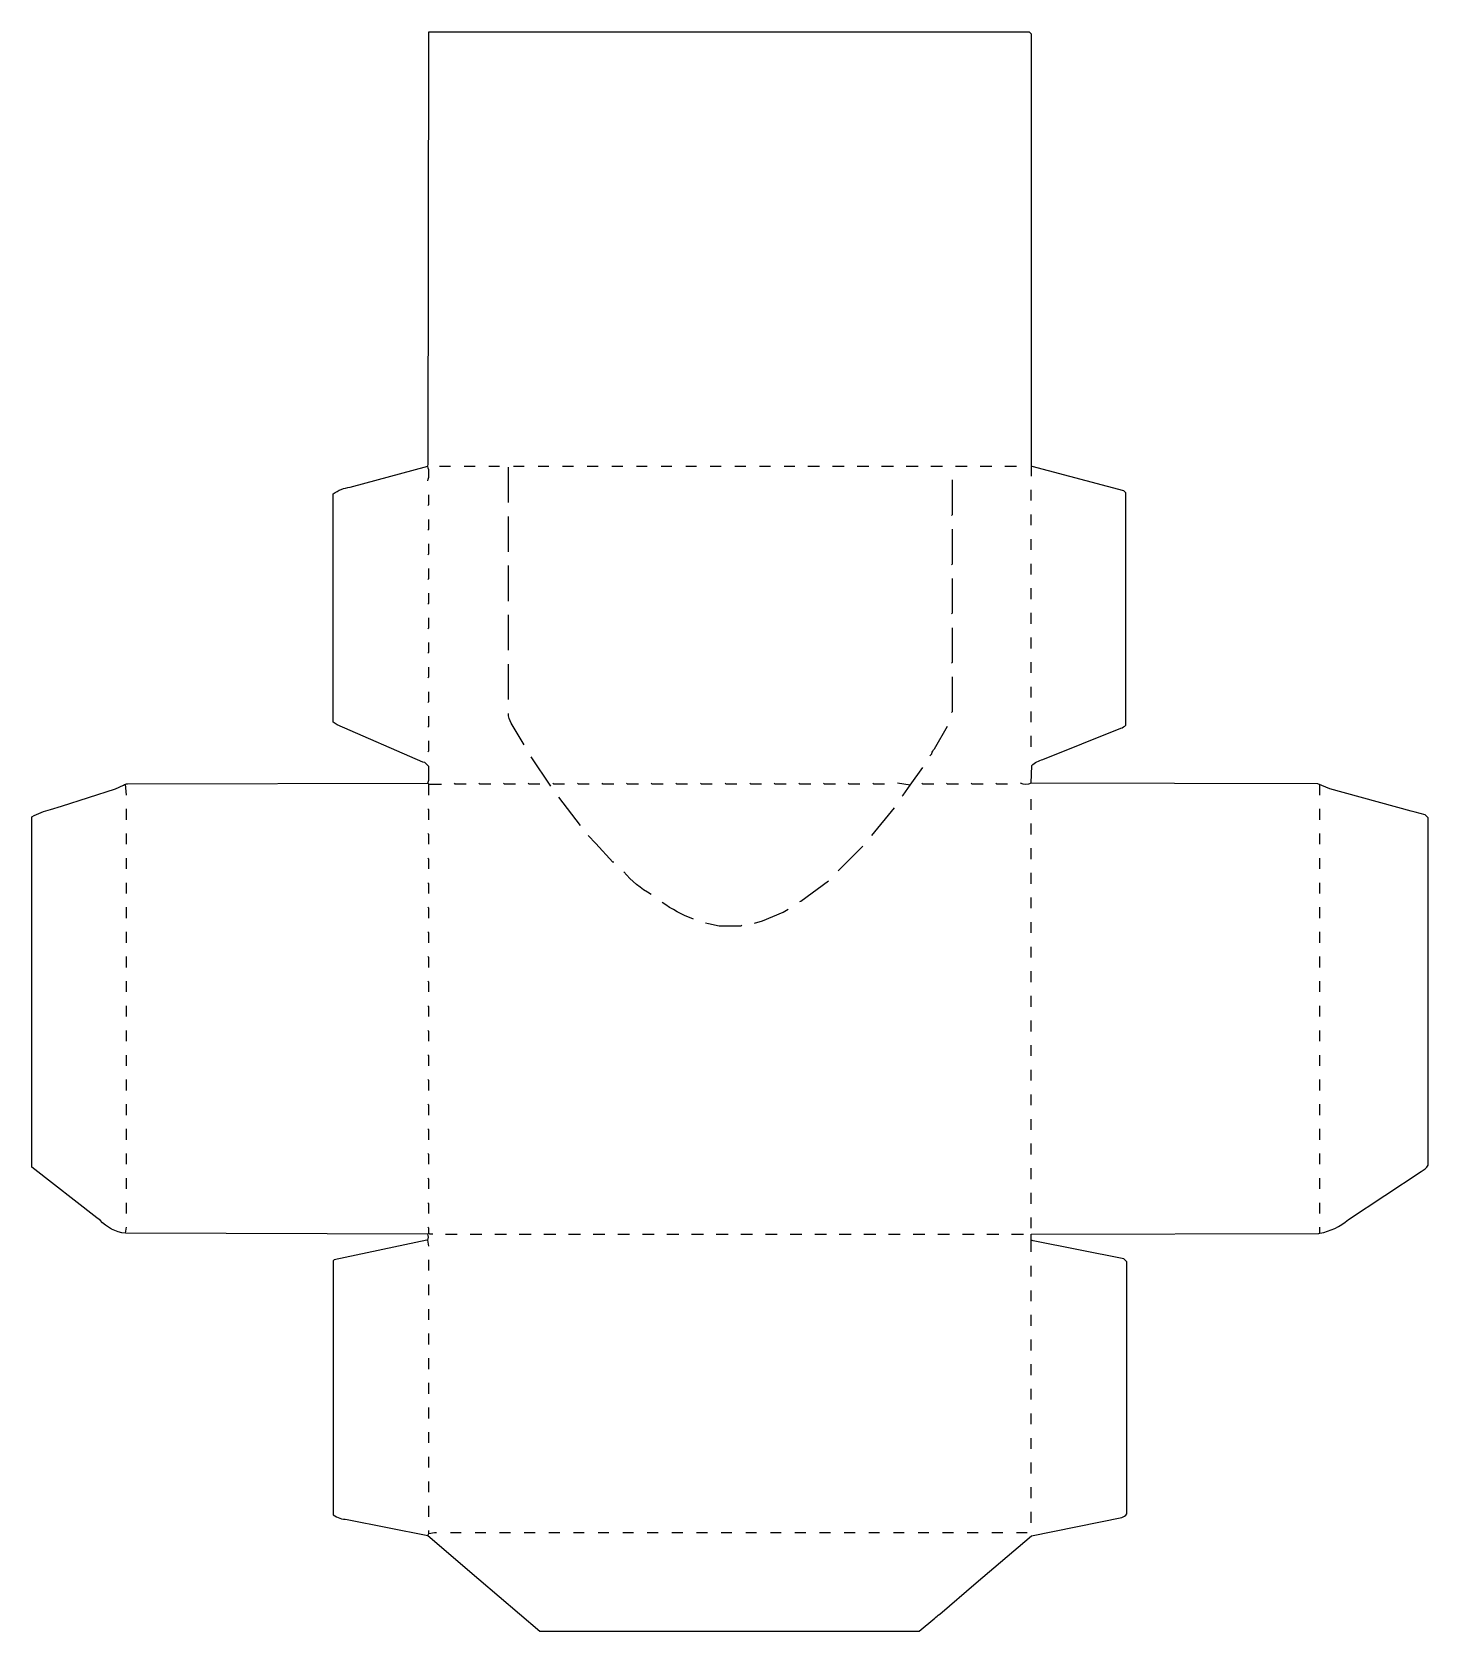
# Model space of a CAD drawing. Extents: x 73 to 1491, y 84 to 1708.
import ezdxf

# ---------------------------------------------------------------- set-up
doc = ezdxf.new("R2010")
doc.units = 0
doc.layers.get('0').update_dxf_attribs({"linetype": 'CONTINUOUS'})

msp = doc.modelspace()

# ---------------------------------------------------------------- linework, layer by layer
at = {"color": 250, "linetype": 'CONTINUOUS'}
for points in [[(475, 1252, 0.16737), (475, 1267), (475.50114, 1269.00113), (476, 1708), (1086, 1708), (1088, 1706), (1088, 1267), (1088, 1257)], [(476, 933), (476, 944), (475, 945), (476, 948), (476, 962), (472, 966), (470.1, 966.3), (383.1, 1004.2), (379, 1007), (379, 1239, -0.128701), (396.08823, 1245.64706), (475, 1267)], [(1088, 945), (1088.47238, 962.97514, -0.122205), (1099.9, 969.2), (1179.1, 1000.8, 0.089283), (1184, 1004), (1184, 1240), (1182, 1242), (1088.9, 1266.8), (1088, 1267)], [(573, 984), (559.8, 1005.9, -0.137949), (557, 1016)], [(985, 973), (987, 975, -0.129316), (989.8, 980.1), (1003, 1003)], [(476, 475), (475, 481, 0.231745), (475, 487), (168, 488, -0.189109), (142.18, 501.24), (138.82, 503.76), (73, 555), (73, 911, -0.071483), (91.9, 918.3), (103.1, 921.7), (157.9, 939.2), (165.9, 943.2, -0.068808), (170.00163, 944.50164), (475, 945), (476, 944), (489, 944)], [(1088, 469), (1088, 481), (1088, 487), (1380.1, 487.8), (1381, 488, 0.136173), (1410.1, 501.8), (1484.1, 550.8, 0.145909), (1491, 557), (1491, 910), (1488, 913), (1477.91177, 915.64706), (1473.91177, 916.64706), (1391.1, 939.2), (1378.99829, 944.50172), (1088, 945, -0.220336), (1077, 945)], [(702, 832, -0.083426), (674, 855)], [(745, 807, -0.067057), (713, 824)], [(475, 481), (474.1, 480.8), (380, 461), (379, 460), (379, 202, 0.15333), (393.07692, 197.38461), (475, 181), (526.78823, 136.75294), (589, 84), (974, 84), (990, 97, -0.09902), (995, 101), (1032, 133), (1088.1, 180.7), (1179.92308, 199.38461, 0.18544), (1185, 203), (1185, 459), (1182, 462), (1090.08823, 480.35294), (1088, 481)], [(476, 183, -0.063434), (484, 184)]]:
    msp.add_lwpolyline(points, format="xyb", dxfattribs=at)
for points in [[(487, 1267), (498, 1267)], [(512, 1267), (523, 1267)], [(537, 1267), (548, 1267)], [(562, 1267), (573, 1267)], [(587, 1267), (598, 1267)], [(612, 1267), (623, 1267)], [(637, 1267), (648, 1267)], [(662, 1267), (673, 1267)], [(687, 1267), (698, 1267)], [(712, 1267), (723, 1267)], [(737, 1267), (748, 1267)], [(762, 1267), (773, 1267)], [(787, 1267), (798, 1267)], [(812, 1267), (823, 1267)], [(837, 1267), (848, 1267)], [(861, 1267), (873, 1267)], [(886, 1267), (898, 1267)], [(911, 1267), (923, 1267)], [(936, 1267), (948, 1267)], [(961, 1267), (973, 1267)], [(986, 1267), (998, 1267)], [(1011, 1267), (1023, 1267)], [(1036, 1267), (1048, 1267)], [(1061, 1267), (1073, 1267)], [(557, 1230), (557, 1266)], [(1088, 1232), (1088, 1243)], [(1088, 1207), (1088, 1218)], [(557, 1180), (557, 1216)], [(1088, 1182), (1088, 1193)], [(557, 1130), (557, 1166)], [(1088, 1157), (1088, 1168)], [(1088, 1132), (1088, 1143)], [(557, 1080), (557, 1116)], [(1088, 1107), (1088, 1118)], [(1088, 1082), (1088, 1093)], [(557, 1030), (557, 1066)], [(1088, 1057), (1088, 1068)], [(1088, 1032), (1088, 1043)], [(1088, 1007), (1088, 1018)], [(1088, 982), (1088, 993)], [(600, 942), (580, 972)], [(957, 932), (958, 933), (965, 943), (978, 961)], [(169, 933), (168, 944)], [(1381, 933), (1381, 944)], [(630, 902), (608, 931)], [(1088, 918), (1088, 929)], [(169, 908), (169, 919)], [(926, 892), (949, 920)], [(1381, 908), (1381, 919)], [(169, 883), (169, 894)], [(1088, 893), (1088, 904)], [(1381, 883), (1381, 894)], [(664, 865), (663, 865), (645.75172, 883.77931), (638, 892)], [(892, 856), (917, 881)], [(1088, 868), (1088, 879)], [(169, 858), (169, 869)], [(1381, 858), (1381, 869)], [(853, 825), (853.9, 825.2), (882, 846)], [(1088, 843), (1088, 854)], [(169, 833), (169, 844)], [(1088, 818), (1088, 829)], [(1381, 833), (1381, 844)], [(169, 808), (169, 819)], [(807, 803), (814.9, 805.3), (835.9, 814.2), (841, 817)], [(1381, 808), (1381, 819)], [(794, 801), (793, 800), (771, 800), (760.07692, 802.38462), (757, 803)], [(1088, 793), (1088, 804)], [(169, 783), (169, 794)], [(1381, 783), (1381, 794)], [(169, 758), (169, 769)], [(1088, 768), (1088, 779)], [(1381, 758), (1381, 769)], [(1088, 743), (1088, 754)], [(169, 733), (169, 744)], [(1381, 733), (1381, 744)], [(169, 708), (169, 719)], [(1088, 718), (1088, 729)], [(1381, 708), (1381, 719)], [(1088, 693), (1088, 704)], [(169, 683), (169, 694)], [(1381, 683), (1381, 694)], [(169, 658), (169, 669)], [(1088, 668), (1088, 679)], [(1381, 658), (1381, 669)], [(1088, 643), (1088, 654)], [(169, 633), (169, 644)], [(1381, 633), (1381, 644)], [(169, 608), (169, 619)], [(1088, 618), (1088, 629)], [(1381, 608), (1381, 619)], [(1088, 593), (1088, 604)], [(169, 583), (169, 594)], [(1381, 583), (1381, 594)], [(169, 558), (169, 569)], [(1088, 568), (1088, 579)], [(1381, 558), (1381, 569)], [(1088, 543), (1088, 554)], [(169, 533), (169, 544)], [(1381, 533), (1381, 544)], [(1088, 518), (1088, 529)], [(169, 508), (169, 519)], [(1088, 493), (1088, 504)], [(1381, 508), (1381, 519)], [(168, 488), (169, 494)], [(480, 487), (477, 487), (476, 488)], [(1381, 488), (1381, 494)], [(493, 487), (505, 487)], [(518, 487), (530, 487)], [(543, 487), (555, 487)], [(568, 487), (580, 487)], [(593, 487), (605, 487)], [(618, 487), (630, 487)], [(643, 487), (655, 487)], [(668, 487), (680, 487)], [(693, 487), (705, 487)], [(718, 487), (730, 487)], [(743, 487), (755, 487)], [(768, 487), (780, 487)], [(793, 487), (805, 487)], [(818, 487), (830, 487)], [(843, 487), (855, 487)], [(868, 487), (880, 487)], [(893, 487), (905, 487)], [(918, 487), (930, 487)], [(943, 487), (955, 487)], [(968, 487), (980, 487)], [(993, 487), (1005, 487)], [(1018, 487), (1030, 487)], [(1043, 487), (1055, 487)], [(1068, 487), (1080, 487)], [(1088, 444), (1088, 455)], [(1088, 419), (1088, 430)], [(1088, 394), (1088, 405)], [(1088, 369), (1088, 380)], [(1088, 344), (1088, 355)], [(1088, 319), (1088, 330)], [(1088, 294), (1088, 305)], [(1088, 269), (1088, 280)], [(1088, 244), (1088, 255)], [(1088, 219), (1088, 230)], [(1088, 194), (1088, 205)], [(498, 184), (509, 184)], [(523, 184), (534, 184)], [(548, 184), (559, 184)], [(573, 184), (584, 184)], [(598, 184), (609, 184)], [(623, 184), (634, 184)], [(648, 184), (659, 184)], [(673, 184), (684, 184)], [(698, 184), (709, 184)], [(723, 184), (734, 184)], [(748, 184), (759, 184)], [(773, 184), (784, 184)], [(798, 184), (809, 184)], [(823, 184), (834, 184)], [(848, 184), (859, 184)], [(873, 184), (884, 184)], [(898, 184), (909, 184)], [(923, 184), (934, 184)], [(948, 184), (959, 184)], [(973, 184), (984, 184)], [(998, 184), (1009, 184)], [(1023, 184), (1034, 184)], [(1048, 184), (1059, 184)], [(1073, 184), (1084, 184)]]:
    msp.add_lwpolyline(points, dxfattribs=at)
at = {"color": 251, "linetype": 'CONTINUOUS'}
for points in [[(1007, 1217), (1008, 1218), (1008, 1253)], [(1007, 1167), (1008, 1168), (1008, 1203)], [(1007, 1117), (1008, 1118), (1008, 1153)], [(1007, 1067), (1008, 1068), (1008, 1103)], [(1007, 1017), (1008, 1018), (1008, 1053)], [(965, 943), (952, 945)], [(476, 908), (476, 918), (475, 919)], [(476, 883), (476, 893), (475, 894)], [(476, 858), (476, 868), (475, 869)], [(476, 833), (476, 843), (475, 844)], [(476, 808), (476, 818), (475, 819)], [(476, 783), (476, 793), (475, 794)], [(476, 758), (476, 768), (475, 769)], [(476, 733), (476, 743), (475, 744)], [(476, 708), (476, 718), (475, 719)], [(476, 683), (476, 693), (475, 694)], [(476, 658), (476, 668), (475, 669)], [(476, 633), (476, 643), (475, 644)], [(476, 608), (476, 618), (475, 619)], [(476, 583), (476, 593), (475, 594)], [(476, 558), (476, 568), (475, 569)], [(476, 533), (476, 543), (475, 544)], [(476, 508), (476, 518), (475, 519)], [(475, 487), (476, 488), (476, 493), (475, 494)], [(476, 450), (476, 461)], [(476, 425), (476, 436)], [(476, 400), (476, 411)], [(476, 375), (476, 386)], [(476, 350), (476, 361)], [(476, 325), (476, 336)], [(476, 300), (476, 311)], [(476, 275), (476, 286)], [(476, 250), (476, 261)], [(476, 225), (476, 236)], [(476, 200), (476, 211)]]:
    msp.add_lwpolyline(points, dxfattribs=at)
at = {"color": 252, "linetype": 'CONTINUOUS'}
for points in [[(475, 1227), (476, 1228), (476, 1238)], [(475, 1202), (476, 1203), (476, 1213)], [(475, 1177), (476, 1178), (476, 1188)], [(475, 1152), (476, 1153), (476, 1163)], [(475, 1127), (476, 1128), (476, 1138)], [(475, 1102), (476, 1103), (476, 1113)], [(475, 1077), (476, 1078), (476, 1088)], [(475, 1052), (476, 1053), (476, 1063)], [(475, 1027), (476, 1028), (476, 1038)], [(475, 1002), (476, 1003), (476, 1013)], [(475, 977), (476, 978), (476, 988)], [(514, 944), (503, 944), (502, 945)], [(539, 944), (528, 944), (527, 945)], [(564, 944), (553, 944), (552, 945)], [(589, 944), (578, 944), (577, 945)], [(614, 944), (603, 944), (602, 945)], [(639, 944), (628, 944), (627, 945)], [(664, 944), (653, 944), (652, 945)], [(689, 944), (678, 944), (677, 945)], [(714, 944), (703, 944), (702, 945)], [(739, 944), (728, 944), (727, 945)], [(764, 944), (753, 944), (752, 945)], [(789, 944), (778, 944), (777, 945)], [(814, 944), (803, 944), (802, 945)], [(839, 944), (828, 944), (827, 945)], [(864, 944), (853, 944), (852, 945)], [(889, 944), (878, 944), (877, 945)], [(914, 944), (903, 944), (902, 945)], [(939, 944), (928, 944), (927, 945)], [(989, 944), (978, 944), (977, 945)], [(1014, 944), (1003, 944), (1002, 945)], [(1039, 944), (1028, 944), (1027, 945)], [(1064, 944), (1053, 944), (1052, 945)]]:
    msp.add_lwpolyline(points, dxfattribs=at)
at = {"color": 247, "linetype": 'CONTINUOUS'}
msp.add_lwpolyline([(475, 181), (476, 183), (476, 186)], dxfattribs=at)

doc.saveas('drawing.dxf')
